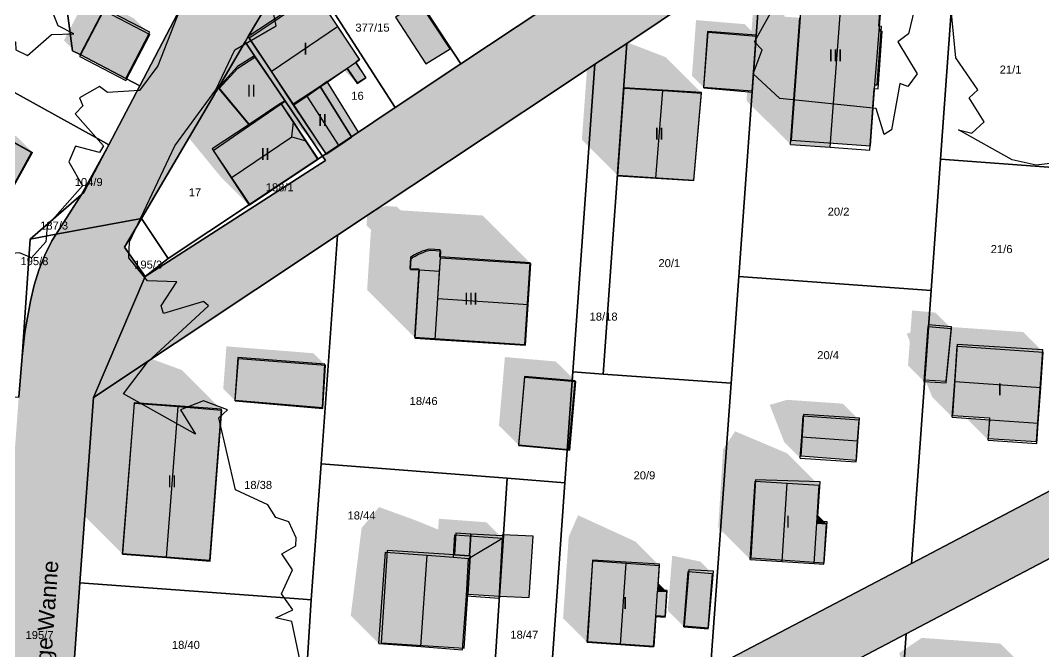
# Model space of a CAD drawing. Header units: millimetres. Extents: x 238 to 3518, y -74 to 2735.
# Drawn here: x 1757.6 to 1885.4, y 962 to 1040.9 of the extents above; entities that cross this region are included whole.
import ezdxf
from ezdxf.enums import TextEntityAlignment as Align

# ---------------------------------------------------------------- set-up
doc = ezdxf.new("R2010")
doc.units = ezdxf.units.MM
for name, color, linetype in [('LP_Flurstueck_bez', 7, 'Continuous'), ('LP_Flurstuecke', 8, 'Continuous'), ('LP_Gebaeude_Dachaufsicht', 9, 'Continuous'), ('LP_Gebaeude_Dachschatten', 253, 'Continuous'), ('LP_Gebaeude_F', 254, 'Continuous'), ('LP_Gebaeude_Geschosszahl', 7, 'Continuous'), ('LP_Gebaeude_Schatten', 7, 'Continuous'), ('LP_Gebaeude_U', 7, 'Continuous'), ('LP_Topographie_Hoehenlinien', 8, 'Continuous'), ('LP_Verkehr_Strassen', 9, 'Continuous'), ('LP_Verkehr_Strassennamen', 7, 'Continuous')]:
    doc.layers.add(name, color=color, linetype=linetype)
doc.styles.get("Standard").update_dxf_attribs({"font": 'arial.ttf'})

msp = doc.modelspace()

# ---------------------------------------------------------------- hatches: boundary and pattern name
at = {"layer": 'LP_Gebaeude_Dachschatten'}
for points in [[(1860.36, 1046.22), (1855.36, 1046.58), (1855.33, 1046.26), (1854.97, 1041.23), (1853.82, 1025.39), (1858.76, 1025.04)], [(1797.23, 1040.12), (1794.49, 1044.28), (1786.14, 1038.7), (1788.93, 1034.5)], [(1791.71, 1030.3), (1795.81, 1024.18), (1797.39, 1025.23), (1793.39, 1031.44)], [(1833.05, 1032.44), (1832.26, 1021.49), (1837.01, 1021.18), (1837.89, 1032.13)], [(1791.51, 1026.34), (1791.72, 1028.18), (1790.19, 1030.47), (1786.23, 1027.76), (1781.68, 1024.64), (1783.93, 1021.21)], [(1821.04, 1005.41), (1821.36, 1010.51), (1810.1, 1011.23), (1809.77, 1006.13)], [(1885.39, 999.45), (1874.64, 1000.2), (1874.34, 995.75), (1885.08, 995.01)], [(1771.86, 993.05), (1770.38, 974.18), (1775.85, 973.75), (1777.32, 992.63)], [(1862.38, 990.99), (1855.4, 991.48), (1855.22, 988.84), (1862.2, 988.35)], [(1849.4, 983.29), (1848.79, 973.52), (1852.79, 973.27), (1853.4, 983.04)], [(1808.42, 974.07), (1803.24, 974.45), (1802.39, 963.02), (1807.63, 962.63)], [(1833.28, 973.05), (1829.11, 973.34), (1828.41, 963.18), (1832.57, 962.9)]]:
    msp.add_hatch(color=253, dxfattribs=at).paths.add_polyline_path(points)
at = {"layer": 'LP_Gebaeude_F'}
for points in [[(1853.21, 1041.98), (1855.06, 1041.85), (1853.91, 1025.94), (1863.8, 1025.23), (1864.35, 1032.86), (1864.66, 1032.84), (1865.18, 1040.16), (1864.87, 1040.18), (1865.32, 1046.43), (1854.09, 1047.23), (1854.07, 1046.94), (1853.57, 1046.97)], [(1786.08, 1038.9), (1791.69, 1030.43), (1795.06, 1032.66), (1795.94, 1033.25), (1798.44, 1034.94), (1799.7, 1033.09), (1800.77, 1033.78), (1799.53, 1035.71), (1799.99, 1036.04), (1794.45, 1044.43)], [(1804.47, 1041.32), (1808.28, 1035.49), (1811.29, 1037.34), (1807.47, 1043.15)], [(1765.1, 1036.62), (1770.8, 1033.64), (1773.78, 1039.42), (1768.07, 1042.37)], [(1842.96, 1032.56), (1849.04, 1032.08), (1849.54, 1039.05), (1843.46, 1039.52)], [(1782.35, 1032.53), (1786.18, 1027.89), (1790.15, 1030.54), (1790.65, 1030.87), (1786.86, 1036.48), (1784.75, 1035.13)], [(1791.69, 1030.43), (1795.79, 1024.24), (1798.96, 1026.35), (1795.06, 1032.66)], [(1795.06, 1032.66), (1798.96, 1026.35), (1799.84, 1026.93), (1795.94, 1033.25)], [(1832.21, 1021.54), (1841.73, 1020.94), (1842.68, 1031.89), (1832.99, 1032.47)], [(1781.59, 1024.83), (1786.22, 1017.87), (1794.79, 1023.57), (1790.15, 1030.54), (1786.18, 1027.89)], [(1750.27, 1017.25), (1753.95, 1015.22), (1759.02, 1024.4), (1755.53, 1026.32), (1752.22, 1020.31), (1752.03, 1020.42)], [(1806.25, 1009.91), (1807.37, 1009.84), (1806.86, 1001.3), (1820.64, 1000.39), (1821.29, 1010.59), (1810, 1011.35), (1810.05, 1012.23), (1808.72, 1012.32), (1808.53, 1012.28), (1808.16, 1012.16), (1807.81, 1012.04), (1807.48, 1011.9), (1807.16, 1011.75), (1806.83, 1011.58), (1806.5, 1011.38), (1806.34, 1011.28)], [(1870.51, 995.96), (1873.28, 995.82), (1873.91, 1002.6), (1871, 1002.84)], [(1874.04, 991.52), (1878.69, 991.21), (1878.51, 988.66), (1884.56, 988.26), (1885.35, 999.73), (1874.63, 1000.41)], [(1784.41, 993.45), (1795.37, 992.52), (1795.64, 997.92), (1784.78, 998.76)], [(1819.84, 987.83), (1826.12, 987.28), (1826.93, 995.84), (1820.58, 996.41)], [(1770.36, 974.26), (1781.29, 973.43), (1782.74, 992.3), (1771.81, 993.09)], [(1855.11, 986.47), (1862.08, 985.95), (1862.42, 991.19), (1855.44, 991.64)], [(1848.87, 973.74), (1858.04, 973.1), (1858.39, 978.23), (1857.19, 978.32), (1857.54, 983.23), (1849.45, 983.48)], [(1811.83, 974.11), (1813.71, 973.98), (1813.89, 976.68), (1812, 976.8)], [(1813.51, 969.2), (1817.46, 968.94), (1817.95, 976.47), (1817.82, 976.48), (1813.89, 976.68), (1813.71, 973.98), (1813.82, 973.98)], [(1817.46, 968.94), (1821.16, 968.77), (1821.66, 976.43), (1817.83, 976.62), (1817.82, 976.48), (1817.95, 976.47)], [(1802.69, 963.11), (1813.07, 962.43), (1813.51, 969.2), (1813.82, 973.98), (1813.71, 973.98), (1811.83, 974.11), (1803.45, 974.65)], [(1828.48, 963.28), (1836.79, 962.7), (1837.03, 966.52), (1838.2, 966.44), (1838.41, 969.65), (1837.26, 969.72), (1837.47, 972.92), (1829.08, 973.44)], [(1840.54, 965.24), (1843.58, 964.98), (1844.21, 972.05), (1841.11, 972.21)]]:
    msp.add_hatch(color=254, dxfattribs=at).paths.add_polyline_path(points)
at = {"layer": 'LP_Gebaeude_Schatten'}
for points in [[(1849.83, 1051.76), (1849.86, 1052.08), (1851.86, 1054.72), (1859.87, 1051.35), (1865.37, 1045.85), (1860.36, 1046.22), (1855.36, 1046.58), (1854.29, 1046.66), (1854.26, 1046.33), (1853.39, 1046.4), (1853.03, 1041.37), (1854.97, 1041.23), (1853.82, 1025.39), (1848.32, 1030.89), (1848.4, 1032.01), (1849.07, 1031.95), (1849.59, 1038.93), (1843.52, 1039.44), (1843.01, 1032.47), (1841.51, 1033.97), (1842.02, 1040.94), (1848.09, 1040.43), (1848.95, 1039.58), (1849.35, 1045.05), (1847.53, 1046.87), (1847.89, 1051.9), (1848.76, 1051.83), (1849.83, 1051.76), (1849.83, 1051.75), (1849.83, 1051.76)], [(1790.25, 1030.51), (1790.7, 1030.82), (1786.9, 1036.32), (1784.8, 1034.95), (1782.4, 1032.34), (1786.23, 1027.76), (1781.68, 1024.64), (1783.93, 1021.21), (1786.19, 1017.79), (1782.69, 1021.29), (1777.43, 1027.71), (1777.68, 1028.64), (1782.23, 1031.76), (1778.4, 1036.34), (1780.8, 1038.95), (1782.9, 1040.32), (1783.33, 1039.9), (1782.43, 1041), (1782.64, 1042.2), (1791.49, 1047.28), (1794.49, 1044.28), (1786.14, 1038.7), (1788.93, 1034.5), (1791.71, 1030.3), (1795.81, 1024.18), (1791.81, 1028.18), (1790.25, 1030.51)], [(1773.78, 1039.16), (1768.06, 1042.15), (1765.05, 1036.4), (1763.05, 1038.4), (1766.06, 1044.15), (1771.78, 1041.16), (1773.78, 1039.16)], [(1828.55, 1036.94), (1830.89, 1039.13), (1838.22, 1036.31), (1842.72, 1031.81), (1833.05, 1032.44), (1832.26, 1021.49), (1827.76, 1025.99), (1828.55, 1036.94)], [(1864.91, 1039.58), (1864.93, 1039.91), (1865.28, 1039.56), (1864.91, 1039.58)], [(1798.4, 1034.89), (1799.7, 1033.03), (1798.07, 1034.66), (1798.4, 1034.89)], [(1759.13, 1024.4), (1755.69, 1026.32), (1756.07, 1026.99), (1757.13, 1026.4), (1759.13, 1024.4)], [(1803.33, 1017.7), (1804.65, 1017.61), (1805.1, 1017.16), (1815.36, 1016.51), (1821.36, 1010.51), (1810.1, 1011.23), (1810.15, 1012.11), (1808.83, 1012.2), (1808.64, 1012.15), (1808.27, 1012.04), (1807.92, 1011.91), (1807.59, 1011.78), (1807.27, 1011.63), (1806.94, 1011.45), (1806.6, 1011.25), (1806.44, 1011.15), (1806.36, 1009.78), (1807.47, 1009.71), (1806.93, 1001.19), (1800.93, 1007.19), (1801.41, 1014.73), (1800.86, 1015.28), (1800.94, 1016.65), (1801.1, 1016.75), (1801.44, 1016.95), (1801.77, 1017.13), (1802.09, 1017.28), (1802.42, 1017.41), (1802.77, 1017.54), (1803.14, 1017.65), (1803.33, 1017.7)], [(1868.8, 1001.87), (1869, 1004.65), (1871.92, 1004.38), (1873.71, 1002.59), (1882.89, 1001.95), (1885.39, 999.45), (1874.64, 1000.2), (1874.03, 991.31), (1871.53, 993.81), (1870.75, 995.75), (1873.28, 995.61), (1873.92, 1002.38), (1871, 1002.65), (1870.5, 995.77), (1868.5, 997.77), (1868.72, 1000.79), (1868.34, 1001.75), (1868.8, 1001.87)], [(1766.86, 998.05), (1769.82, 1000.13), (1777.79, 997.2), (1782.79, 992.2), (1771.86, 993.05), (1770.38, 974.18), (1765.38, 979.18), (1766.86, 998.05)], [(1783.35, 1000.16), (1794.21, 999.3), (1795.71, 997.8), (1784.85, 998.66), (1784.46, 993.34), (1782.96, 994.84), (1783.35, 1000.16)], [(1827, 995.77), (1820.64, 996.32), (1819.9, 987.75), (1817.4, 990.25), (1818.14, 998.82), (1824.5, 998.27), (1827, 995.77)], [(1851.22, 992.84), (1853.4, 993.48), (1860.38, 992.99), (1862.38, 990.99), (1855.4, 991.48), (1855.03, 986.2), (1853.03, 988.2), (1851.22, 992.84)], [(1876.04, 991.17), (1878.7, 990.99), (1878.53, 988.44), (1876.03, 990.94), (1876.04, 991.17)], [(1845.4, 987.29), (1846.9, 989.54), (1853.4, 986.79), (1857.4, 982.79), (1849.4, 983.29), (1848.79, 973.52), (1844.79, 977.52), (1845.4, 987.29)], [(1809.9, 978.61), (1815.85, 978.17), (1817.85, 976.17), (1811.9, 976.61), (1811.7, 973.83), (1808.42, 974.07), (1803.24, 974.45), (1802.39, 963.02), (1798.89, 966.52), (1800.24, 977.45), (1802.42, 980.07), (1807.2, 978.33), (1809.8, 977.26), (1809.9, 978.61)], [(1833.28, 973.05), (1829.11, 973.34), (1828.41, 963.18), (1825.41, 966.18), (1826.11, 976.34), (1827.28, 979.05), (1834.45, 975.76), (1837.45, 972.76), (1833.28, 973.05)], [(1857.11, 978.07), (1857.17, 979.13), (1858.31, 977.99), (1857.11, 978.07)], [(1841.04, 972), (1840.49, 965.12), (1838.49, 967.12), (1839.04, 974), (1842.59, 973.25), (1844.09, 971.75), (1841.04, 972)], [(1837.23, 969.58), (1837.29, 970.58), (1838.37, 969.5), (1837.23, 969.58)], [(1867.4, 961.83), (1870.22, 963.72), (1880.02, 963.01), (1883.02, 960.01), (1873.22, 960.72), (1872.9, 956.33), (1872.58, 951.93), (1869.58, 954.93), (1867.4, 961.83)]]:
    msp.add_hatch(color=7, dxfattribs=at).paths.add_polyline_path(points)
at = {"layer": 'LP_Verkehr_Strassen'}
for points in [[(1766.73, 993.77), (1797.22, 1014.06), (1825.09, 1032.54), (1829.38, 1035.45), (1833.39, 1038.03), (1850.26, 1049.37), (1875.64, 1066.27), (1894.05, 1078.52), (1912.49, 1090.79), (1930.66, 1102.89), (1952.09, 1117.16), (1962.48, 1124.1), (1971.01, 1129.75), (2000.08, 1149.09), (2020.84, 1162.92), (2031.42, 1169.96), (2053.58, 1184.71), (2063.48, 1191.3), (2065.98, 1192.96), (2098.6, 1214.67), (2102.07, 1216.98), (2106.09, 1219.68), (2097.25, 1233.36), (2081.5, 1257.66), (2057.37, 1294.86), (2049.74, 1306.57), (2047.47, 1304.83), (2042.36, 1300.93), (2088.16, 1230.54), (2086.26, 1217.53), (2046.86, 1191.47), (2040.14, 1187.03), (2027.94, 1178.89), (2015.77, 1170.77), (1996.96, 1158.24), (1976.89, 1144.87), (1961.73, 1134.76), (1951.23, 1127.78), (1940.38, 1120.55), (1923.09, 1109.06), (1904.1, 1096.43), (1883.83, 1082.9), (1873.29, 1075.82), (1863.33, 1069.21), (1853.26, 1062.5), (1844.02, 1056.35), (1832.79, 1048.86), (1823.12, 1042.42), (1812.65, 1035.46), (1804.45, 1030), (1798.96, 1026.35), (1795.79, 1024.24), (1795.35, 1023.94), (1795.75, 1023.37), (1773.19, 1008.89)], [(1762.09, 1014.19), (1772.74, 1016.14), (1782.35, 1032.53), (1785.68, 1038.22), (1786.08, 1038.9), (1792.17, 1049.14), (1795.93, 1054.77), (1797.94, 1057.91), (1805.46, 1069.23), (1812.57, 1079.6), (1819.79, 1089.1), (1820.24, 1089.7), (1827.54, 1099.01), (1835.47, 1108), (1841.32, 1114.62), (1843.89, 1117.21), (1853.55, 1127.65), (1859.03, 1133), (1871.79, 1145.32), (1888.46, 1161.43), (1903.67, 1176.12), (1913.33, 1185.44), (1922.65, 1194.45), (1935.99, 1207.35), (1953.58, 1224.42), (1970.11, 1240.43), (1980.84, 1250.78), (1991.58, 1261.13), (1997.38, 1266.84), (2031.56, 1300.5), (2009.2, 1299.23), (2009.79, 1296.6), (2009.58, 1290.5), (2006.92, 1285.54), (1999.31, 1277.33), (1987.5, 1266.1), (1973.42, 1253.25), (1962.46, 1242.66), (1932.11, 1213.28), (1906.63, 1188.71), (1906.56, 1189.14), (1892.58, 1175.72), (1878.9, 1162.57), (1874.27, 1158.02), (1860.35, 1144.39), (1859.64, 1143.69), (1854.57, 1138.64), (1838.96, 1122.66), (1829.79, 1113.1), (1817.42, 1097.96), (1805.16, 1082.76), (1796.73, 1071.75), (1788.15, 1058.9), (1781.54, 1049.97), (1772.52, 1032.74), (1768.67, 1025.36), (1765.47, 1019.52), (1765.24, 1019.14), (1763.72, 1016.71)], [(1760.9, 912.83), (1760.96, 913.33), (1761.01, 913.56), (1761.11, 913.96), (1761.23, 914.33), (1761.37, 914.67), (1761.52, 914.99), (1761.67, 915.29), (1761.84, 915.58), (1762.04, 915.87), (1762.26, 916.17), (1762.51, 916.47), (1762.79, 916.77), (1762.96, 916.93), (1763.1, 917.05), (1763.42, 917.3), (1763.75, 917.51), (1764.07, 917.7), (1764.39, 917.85), (1764.7, 917.98), (1764.99, 918.09), (1765.3, 918.18), (1765.62, 918.26), (1765.97, 918.32), (1766.34, 918.37), (1766.73, 918.39), (1767.14, 918.39), (1767.32, 918.38), (1775.68, 917.76), (1776.04, 917.74), (1776.54, 917.73), (1777.02, 917.73), (1777.49, 917.76), (1777.95, 917.8), (1778.43, 917.85), (1778.92, 917.93), (1779.28, 918), (1779.63, 918.08), (1780.12, 918.2), (1780.58, 918.34), (1781.02, 918.49), (1781.45, 918.65), (1781.89, 918.84), (1782.35, 919.05), (1782.67, 919.22), (1808.32, 932.7), (1826.54, 942.28), (1846.31, 952.67), (1868.28, 964.22), (1895.47, 978.51), (1922.67, 992.81), (1945.54, 1004.83), (1968.42, 1016.86), (1979.87, 1022.88), (1991.31, 1028.88), (1991.18, 1027.11), (1992.06, 1027.57), (2011.67, 1037.88), (2032.18, 1048.66), (2049.78, 1057.91), (2053.67, 1057.57), (2055.67, 1084.5), (2044.04, 1085.36), (2045.49, 1105.29), (2047.63, 1107.14), (2049.22, 1129.06), (2050.82, 1150.97), (2048.93, 1153.11), (2050.43, 1173.01), (2050.94, 1180.19), (2051.72, 1182.76), (2053.58, 1184.71), (2031.42, 1169.96), (2031.59, 1170.06), (2032, 1170.28), (2032.4, 1170.45), (2032.8, 1170.6), (2033.18, 1170.71), (2033.55, 1170.79), (2033.91, 1170.85), (2034.25, 1170.89), (2034.58, 1170.91), (2034.9, 1170.91), (2035.25, 1170.89), (2035.61, 1170.85), (2035.98, 1170.79), (2036.37, 1170.7), (2036.78, 1170.58), (2037.19, 1170.43), (2037.61, 1170.24), (2037.78, 1170.15), (2037.91, 1170.07), (2038.28, 1169.79), (2038.62, 1169.5), (2038.93, 1169.21), (2039.2, 1168.91), (2039.44, 1168.61), (2039.66, 1168.31), (2039.84, 1168.02), (2040.01, 1167.73), (2040.16, 1167.43), (2040.3, 1167.11), (2040.43, 1166.77), (2040.54, 1166.4), (2040.64, 1166.01), (2040.71, 1165.59), (2040.76, 1165.15), (2040.78, 1164.68), (2040.78, 1164.53), (2038.76, 1136.87), (2036.69, 1135.78), (2034.97, 1112.24), (2033.26, 1088.75), (2035.18, 1087.83), (2033.31, 1062.29), (2030.43, 1057.9), (2014.75, 1049.65), (2012.51, 1048.47), (1991.94, 1037.65), (1970.33, 1026.29), (1951.54, 1016.42), (1923.31, 1001.59), (1905.38, 992.18), (1887.16, 982.61), (1868.92, 973.02), (1843.83, 959.85), (1827.14, 951.06), (1823.19, 949), (1791.37, 932.32), (1783.11, 927.95), (1783.02, 927.91), (1782.57, 927.71), (1782.12, 927.53), (1781.69, 927.37), (1781.25, 927.23), (1780.78, 927.09), (1780.3, 926.98), (1780.21, 926.96), (1780.13, 926.94), (1779.64, 926.85), (1779.16, 926.79), (1778.7, 926.74), (1778.24, 926.71), (1777.76, 926.69), (1777.26, 926.7), (1777.18, 926.7), (1767.97, 927.36), (1767.79, 927.37), (1767.38, 927.43), (1767, 927.51), (1766.64, 927.6), (1766.31, 927.72), (1765.99, 927.84), (1765.71, 927.98), (1765.43, 928.13), (1765.14, 928.3), (1764.85, 928.5), (1764.56, 928.73), (1764.26, 928.99), (1763.98, 929.28), (1763.86, 929.41), (1763.74, 929.55), (1763.49, 929.88), (1763.28, 930.2), (1763.09, 930.52), (1762.94, 930.84), (1762.81, 931.15), (1762.7, 931.45), (1762.61, 931.75), (1762.53, 932.08), (1762.46, 932.43), (1762.42, 932.79), (1762.39, 933.18), (1762.4, 933.59), (1762.41, 933.77), (1761.98, 927.79)], [(1748.2, 866.63), (1755.36, 866.09), (1757.53, 865.93), (1757.86, 870.52), (1759.64, 895.34), (1760.9, 912.83), (1761.98, 927.79), (1762.41, 933.77), (1765.06, 970.61), (1766.73, 993.77), (1773.19, 1008.89), (1770.64, 1012.56), (1772.74, 1016.14), (1762.09, 1014.19), (1761.55, 1013.35), (1760.68, 1011.55), (1759.93, 1009.67), (1759.34, 1007.79), (1758.86, 1005.82), (1758.18, 1001.92), (1757.84, 998.89), (1757.41, 993.82), (1755.26, 964.45), (1754.06, 948), (1752.87, 931.55), (1751.94, 918.59), (1750.17, 894.05), (1748.41, 869.5), (1748.37, 868.96)]]:
    msp.add_hatch(color=9, dxfattribs=at).paths.add_polyline_path(points)

# ---------------------------------------------------------------- linework, layer by layer
at = {"layer": 'LP_Flurstuecke', "color": 8}
for points in [[(1872.56, 1023.56), (1890.01, 1022.26), (1890.9, 1034.62), (1894.05, 1078.52), (1875.64, 1066.27)], [(1797.94, 1057.91), (1812.65, 1035.46), (1823.12, 1042.42), (1819.99, 1047.18), (1817.32, 1051.23), (1816.48, 1052.52), (1816.04, 1053.18), (1805.46, 1069.23)], [(1847.35, 1008.89), (1871.38, 1007.15), (1872.56, 1023.56), (1875.64, 1066.27), (1850.26, 1049.37)], [(1761.78, 1054.71), (1764.14, 1037.11), (1765.1, 1036.62), (1770.8, 1033.64), (1772.52, 1032.74), (1781.54, 1049.97), (1774.72, 1061.88), (1774.69, 1061.94), (1767.8, 1058.03), (1765.29, 1056.65), (1762.66, 1055.2)], [(1792.17, 1049.14), (1804.45, 1030), (1812.65, 1035.46), (1797.94, 1057.91), (1795.93, 1054.77)], [(1830.43, 996.7), (1846.39, 995.54), (1847.35, 1008.89), (1850.26, 1049.37), (1833.39, 1038.03)], [(1785.68, 1038.22), (1786.86, 1036.48), (1790.65, 1030.87), (1795.35, 1023.94), (1795.79, 1024.24), (1798.96, 1026.35), (1804.45, 1030), (1792.17, 1049.14), (1786.08, 1038.9)], [(1726.55, 996.07), (1735.53, 995.42), (1757.41, 993.82), (1757.84, 998.89), (1758.84, 1013.56), (1765.24, 1019.14), (1765.47, 1019.52), (1768.67, 1025.36), (1767.32, 1026.11), (1744.44, 1038.76), (1728.18, 1039.09)], [(1772.74, 1016.14), (1776.08, 1011.13), (1786.22, 1017.87), (1794.79, 1023.57), (1795.35, 1023.94), (1790.65, 1030.87), (1786.86, 1036.48), (1785.68, 1038.22), (1782.35, 1032.53)], [(1826.62, 996.97), (1830.43, 996.7), (1833.39, 1038.03), (1829.38, 1035.45)], [(1795.19, 985.47), (1818.42, 983.67), (1825.64, 983.11), (1826.62, 996.97), (1829.38, 1035.45), (1825.09, 1032.54), (1797.22, 1014.06)], [(1765.24, 1019.14), (1765.55, 1019.41), (1768.67, 1025.36), (1765.47, 1019.52)], [(1773.19, 1008.89), (1795.75, 1023.37), (1795.35, 1023.94), (1794.79, 1023.57), (1786.22, 1017.87), (1776.08, 1011.13)], [(1868.92, 973.02), (1887.16, 982.61), (1890.01, 1022.26), (1872.56, 1023.56), (1871.38, 1007.15)], [(1758.84, 1013.56), (1762.09, 1014.19), (1763.72, 1016.71), (1765.24, 1019.14)], [(1770.64, 1012.56), (1773.19, 1008.89), (1776.08, 1011.13), (1772.74, 1016.14)], [(1757.84, 998.89), (1758.18, 1001.92), (1758.86, 1005.82), (1759.34, 1007.79), (1759.93, 1009.67), (1760.68, 1011.55), (1761.55, 1013.35), (1762.09, 1014.19), (1758.84, 1013.56)], [(1765.06, 970.61), (1792.94, 968.54), (1793.96, 968.47), (1795.19, 985.47), (1797.22, 1014.06), (1766.73, 993.77)], [(1843.83, 959.85), (1868.92, 973.02), (1871.38, 1007.15), (1847.35, 1008.89), (1846.39, 995.54)], [(1823.19, 949), (1827.14, 951.06), (1843.83, 959.85), (1846.39, 995.54), (1830.43, 996.7), (1826.62, 996.97), (1825.64, 983.11), (1823.83, 957.68)], [(1793.38, 959.86), (1816.76, 958.19), (1818.42, 983.67), (1795.19, 985.47), (1793.96, 968.47)], [(1816.76, 958.19), (1823.83, 957.68), (1825.64, 983.11), (1818.42, 983.67)], [(1865.28, 922.51), (1892.45, 936.77), (1895.47, 978.51), (1868.28, 964.22)], [(1843.33, 910.98), (1865.12, 922.41), (1865.28, 922.51), (1868.28, 964.22), (1846.31, 952.67)]]:
    msp.add_lwpolyline(points, close=True, dxfattribs=at)
for points in [[(1684.05, 1057.98), (1677.95, 999.63), (1703.48, 997.76), (1726.55, 996.07), (1728.18, 1039.09), (1744.44, 1038.76), (1767.32, 1026.11), (1768.67, 1025.36), (1772.52, 1032.74), (1770.8, 1033.64), (1765.1, 1036.62), (1764.14, 1037.11), (1761.78, 1054.71)], [(1781.54, 1049.97), (1772.52, 1032.74), (1768.67, 1025.36), (1765.55, 1019.41), (1765.24, 1019.14), (1763.72, 1016.71), (1762.09, 1014.19), (1772.74, 1016.14), (1782.35, 1032.53), (1785.68, 1038.22), (1786.08, 1038.9), (1792.17, 1049.14)], [(1823.12, 1042.42), (1812.65, 1035.46), (1804.45, 1030), (1798.96, 1026.35), (1795.79, 1024.24), (1795.35, 1023.94), (1795.75, 1023.37), (1773.19, 1008.89), (1766.73, 993.77), (1797.22, 1014.06), (1825.09, 1032.54), (1829.38, 1035.45), (1833.39, 1038.03), (1850.26, 1049.37)], [(1757.53, 865.93), (1757.86, 870.52), (1759.64, 895.34), (1760.9, 912.83), (1761.98, 927.79), (1762.41, 933.77), (1765.06, 970.61), (1766.73, 993.77), (1773.19, 1008.89), (1770.64, 1012.56), (1772.74, 1016.14), (1762.09, 1014.19), (1761.55, 1013.35), (1760.68, 1011.55), (1759.93, 1009.67), (1759.34, 1007.79), (1758.86, 1005.82), (1758.18, 1001.92), (1757.84, 998.89), (1757.41, 993.82)], [(1887.16, 982.61), (1868.92, 973.02), (1843.83, 959.85)], [(1846.31, 952.67), (1868.28, 964.22), (1895.47, 978.51)], [(1793.38, 959.86), (1793.96, 968.47), (1792.94, 968.54), (1765.06, 970.61), (1762.41, 933.77)]]:
    msp.add_lwpolyline(points, dxfattribs=at)
at = {"layer": 'LP_Gebaeude_Dachaufsicht', "color": 9}
for p, q in [((1858.76, 1025.04, 89.85), (1860.36, 1046.22, 89.85)), ((1864.91, 1039.58, 85.62), (1865.37, 1045.85, 85.65)), ((1786.14, 1038.7, 81.66), (1794.49, 1044.28, 81.66)), ((1794.49, 1044.28, 81.66), (1797.23, 1040.12, 85.83)), ((1765.05, 1036.4, 79.95), (1768.06, 1042.15, 79.95)), ((1768.06, 1042.15, 79.95), (1773.78, 1039.16, 79.95)), ((1853.82, 1025.39, 85.65), (1854.97, 1041.23, 85.65)), ((1770.77, 1033.4, 79.95), (1773.78, 1039.16, 79.95)), ((1788.93, 1034.5, 85.83), (1797.23, 1040.12, 85.83)), ((1797.23, 1040.12, 85.83), (1799.96, 1035.97, 81.66)), ((1843.01, 1032.47, 80.28), (1843.52, 1039.44, 80.28)), ((1843.52, 1039.44, 80.28), (1849.59, 1038.93, 80.28)), ((1864.63, 1036.39, 85.61), (1864.91, 1039.58, 85.61)), ((1864.63, 1036.39, 85.65), (1864.91, 1039.58, 85.62)), ((1864.76, 1032.36, 85.61), (1865.28, 1039.56, 85.61)), ((1864.91, 1039.58, 85.61), (1865.28, 1039.56, 85.61)), ((1786.14, 1038.7, 81.66), (1788.93, 1034.5, 85.83)), ((1849.07, 1031.95, 80.28), (1849.59, 1038.93, 80.28)), ((1765.05, 1036.4, 79.95), (1770.77, 1033.4, 79.95)), ((1784.8, 1034.95, 82.75), (1786.9, 1036.32, 82.75)), ((1786.9, 1036.32, 82.75), (1790.7, 1030.82, 82.75)), ((1798.4, 1034.9, 81.66), (1799.49, 1035.65, 81.66)), ((1799.49, 1035.65, 81.66), (1799.96, 1035.97, 81.66)), ((1799.49, 1035.65, 81.66), (1799.49, 1035.65, 81.66)), ((1799.49, 1035.65, 81.66), (1800.77, 1033.72, 81.66)), ((1799.49, 1035.65, 81.66), (1799.49, 1035.65, 81.66)), ((1864.31, 1032.39, 85.61), (1864.63, 1036.39, 85.61)), ((1864.31, 1032.39, 85.65), (1864.63, 1036.39, 85.65)), ((1782.4, 1032.34, 82.75), (1784.8, 1034.95, 82.75)), ((1788.93, 1034.5, 85.83), (1791.71, 1030.3, 81.66)), ((1795.93, 1033.18, 81.65), (1798.4, 1034.89, 81.66)), ((1798.4, 1034.9, 81.66), (1798.4, 1034.89, 81.66)), ((1798.4, 1034.9, 81.66), (1798.4, 1034.89, 81.66)), ((1798.4, 1034.89, 81.66), (1799.7, 1033.03, 81.66)), ((1795.06, 1032.58, 81.65), (1795.93, 1033.18, 81.65)), ((1799.7, 1033.03, 81.66), (1800.77, 1033.72, 81.66)), ((1782.4, 1032.34, 82.75), (1786.23, 1027.76, 82.75)), ((1791.71, 1030.3, 81.66), (1795.06, 1032.58, 81.65)), ((1791.71, 1030.3, 82.92), (1793.39, 1031.44, 84.52)), ((1793.39, 1031.44, 84.52), (1795.06, 1032.58, 82.92)), ((1793.39, 1031.44, 84.52), (1797.39, 1025.23, 84.52)), ((1795.06, 1032.58, 82.92), (1798.97, 1026.29, 82.92)), ((1832.26, 1021.49, 84.4), (1833.05, 1032.44, 84.4)), ((1833.05, 1032.44, 84.4), (1837.89, 1032.13, 87.91)), ((1837.01, 1021.18, 87.91), (1837.89, 1032.13, 87.91)), ((1837.89, 1032.13, 87.91), (1842.72, 1031.81, 84.4)), ((1841.76, 1020.87, 84.4), (1842.72, 1031.81, 84.4)), ((1843.01, 1032.47, 80.28), (1849.07, 1031.95, 80.28)), ((1863.71, 1024.68, 85.65), (1864.27, 1032.39, 85.69)), ((1864.27, 1032.39, 85.69), (1864.31, 1032.39, 85.65)), ((1864.31, 1032.39, 85.61), (1864.76, 1032.36, 85.61)), ((1786.23, 1027.76, 82.75), (1790.19, 1030.47, 82.75)), ((1786.23, 1027.76, 82.58), (1790.19, 1030.47, 82.58)), ((1790.19, 1030.47, 82.75), (1790.7, 1030.82, 82.75)), ((1790.19, 1030.47, 82.58), (1791.72, 1028.18, 84.95)), ((1791.71, 1030.3, 82.92), (1795.81, 1024.18, 82.92)), ((1781.68, 1024.64, 82.58), (1786.23, 1027.76, 82.58)), ((1791.51, 1026.34, 86.16), (1791.72, 1028.18, 84.95)), ((1791.72, 1028.18, 84.95), (1793.26, 1025.85, 84.97)), ((1755.69, 1026.32, 79.79), (1759.13, 1024.4, 79.79)), ((1783.93, 1021.21, 86.16), (1791.51, 1026.34, 86.16)), ((1791.51, 1026.34, 86.16), (1793.26, 1025.85, 84.97)), ((1797.39, 1025.23, 84.52), (1798.97, 1026.29, 82.92)), ((1793.26, 1025.85, 84.97), (1794.8, 1023.54, 82.58)), ((1795.81, 1024.18, 82.92), (1797.39, 1025.23, 84.52)), ((1853.82, 1025.39, 85.65), (1858.76, 1025.04, 89.85)), ((1858.76, 1025.04, 89.85), (1863.71, 1024.68, 85.65)), ((1754.01, 1015.23, 79.79), (1759.13, 1024.4, 79.79)), ((1781.68, 1024.64, 82.58), (1783.93, 1021.21, 86.16)), ((1786.19, 1017.79, 82.58), (1794.8, 1023.54, 82.58)), ((1783.93, 1021.21, 86.16), (1786.19, 1017.79, 82.58)), ((1832.26, 1021.49, 84.4), (1837.01, 1021.18, 87.91)), ((1837.01, 1021.18, 87.91), (1841.76, 1020.87, 84.4)), ((1808.64, 1012.15, 85.01), (1808.83, 1012.2, 85.01)), ((1808.83, 1012.2, 85.01), (1810.15, 1012.11, 85.01)), ((1806.36, 1009.78, 85.01), (1806.44, 1011.15, 85.01)), ((1806.44, 1011.15, 85.01), (1806.6, 1011.25, 85.01)), ((1806.6, 1011.25, 85.01), (1806.94, 1011.45, 85.01)), ((1806.94, 1011.45, 85.01), (1807.27, 1011.63, 85.01)), ((1807.27, 1011.63, 85.01), (1807.59, 1011.78, 85.01)), ((1807.59, 1011.78, 85.01), (1807.92, 1011.91, 85.01)), ((1807.92, 1011.91, 85.01), (1808.27, 1012.04, 85.01)), ((1808.27, 1012.04, 85.01), (1808.64, 1012.15, 85.01)), ((1809.77, 1006.13, 88.98), (1810.1, 1011.23, 86.12)), ((1809.99, 1009.55, 85.01), (1810.1, 1011.23, 85.01)), ((1810.1, 1011.23, 85.01), (1810.15, 1012.11, 85.01)), ((1810.1, 1011.23, 86.12), (1821.36, 1010.51, 86.12)), ((1806.36, 1009.78, 85.01), (1807.47, 1009.71, 85.01)), ((1806.93, 1001.19, 86.12), (1807.47, 1009.71, 86.12)), ((1807.47, 1009.71, 86.12), (1809.99, 1009.55, 86.12)), ((1807.47, 1009.71, 85.01), (1809.99, 1009.55, 85.01)), ((1821.04, 1005.41, 88.98), (1821.36, 1010.51, 86.12)), ((1809.77, 1006.13, 86.12), (1809.99, 1009.55, 86.12)), ((1809.45, 1001.03, 86.12), (1809.77, 1006.13, 88.98)), ((1809.45, 1001.03, 86.12), (1809.77, 1006.13, 86.12)), ((1809.77, 1006.13, 88.98), (1821.04, 1005.41, 88.98)), ((1820.71, 1000.31, 86.12), (1821.04, 1005.41, 88.98)), ((1870.5, 995.77, 80.36), (1871, 1002.65, 80.36)), ((1871, 1002.65, 80.36), (1873.92, 1002.38, 80.36)), ((1873.28, 995.61, 80.36), (1873.92, 1002.38, 80.36)), ((1806.93, 1001.19, 86.12), (1809.45, 1001.03, 86.12)), ((1809.45, 1001.03, 86.12), (1820.71, 1000.31, 86.12)), ((1874.34, 995.75, 86.08), (1874.64, 1000.2, 81.63)), ((1874.64, 1000.2, 81.63), (1885.39, 999.45, 81.63)), ((1885.08, 995.01, 86.08), (1885.39, 999.45, 81.63)), ((1784.46, 993.34, 79.68), (1784.85, 998.66, 79.68)), ((1784.85, 998.66, 79.68), (1795.71, 997.8, 79.68)), ((1795.41, 992.4, 79.68), (1795.71, 997.8, 79.68)), ((1819.9, 987.75, 80.81), (1820.64, 996.32, 80.81)), ((1820.64, 996.32, 80.81), (1827, 995.77, 80.81)), ((1826.26, 987.2, 80.81), (1827, 995.77, 80.81)), ((1870.5, 995.77, 80.36), (1873.28, 995.61, 80.36)), ((1874.03, 991.31, 81.63), (1874.34, 995.75, 86.08)), ((1874.34, 995.75, 86.08), (1885.08, 995.01, 86.08)), ((1884.77, 990.57, 81.63), (1885.08, 995.01, 86.08)), ((1770.38, 974.18, 84.11), (1771.86, 993.05, 84.11)), ((1771.86, 993.05, 84.11), (1777.32, 992.63, 87.38)), ((1784.46, 993.34, 79.68), (1795.41, 992.4, 79.68)), ((1775.85, 973.75, 87.38), (1777.32, 992.63, 87.38)), ((1777.32, 992.63, 87.38), (1782.79, 992.2, 84.11)), ((1781.31, 973.32, 84.11), (1782.79, 992.2, 84.11)), ((1855.22, 988.84, 83.64), (1855.4, 991.48, 80.41)), ((1855.4, 991.48, 80.41), (1862.38, 990.99, 80.41)), ((1862.2, 988.35, 83.64), (1862.38, 990.99, 80.41)), ((1874.03, 991.31, 81.63), (1878.7, 990.99, 81.63)), ((1878.53, 988.44, 81.63), (1878.7, 990.99, 81.63)), ((1878.7, 990.99, 81.63), (1884.77, 990.57, 81.63)), ((1884.6, 988.02, 81.63), (1884.77, 990.57, 81.63)), ((1855.03, 986.2, 80.41), (1855.22, 988.84, 83.64)), ((1855.22, 988.84, 83.64), (1862.2, 988.35, 83.64)), ((1862.01, 985.72, 80.41), (1862.2, 988.35, 83.64)), ((1878.53, 988.44, 81.63), (1884.6, 988.02, 81.63)), ((1819.9, 987.75, 80.81), (1826.26, 987.2, 80.81)), ((1855.03, 986.2, 80.41), (1862.01, 985.72, 80.41)), ((1848.79, 973.52, 83.17), (1849.4, 983.29, 83.17)), ((1849.4, 983.29, 83.17), (1853.4, 983.04, 86.66)), ((1852.79, 973.27, 86.66), (1853.4, 983.04, 86.66)), ((1853.4, 983.04, 86.66), (1857.4, 982.79, 83.17)), ((1857.11, 978.07, 83.17), (1857.4, 982.79, 83.17)), ((1856.79, 973.02, 83.17), (1857.11, 978.07, 83.17)), ((1857.11, 978.07, 83.17), (1858.31, 977.99, 83.17)), ((1857.99, 972.95, 83.17), (1858.31, 977.99, 83.17)), ((1811.7, 973.83, 80.02), (1811.9, 976.61, 80.02)), ((1811.9, 976.61, 80.02), (1817.85, 976.17, 80.02)), ((1813.6, 973.64, 80.02), (1817.85, 976.17, 80.02)), ((1813.6, 973.64, 80.1), (1817.85, 976.17, 80.1)), ((1817.43, 968.69, 80.1), (1817.85, 976.17, 80.1)), ((1770.38, 974.18, 84.11), (1775.85, 973.75, 87.38)), ((1802.39, 963.02, 81.97), (1803.24, 974.45, 81.97)), ((1803.24, 974.45, 81.97), (1808.42, 974.07, 86.09)), ((1807.63, 962.63, 86.09), (1808.42, 974.07, 86.09)), ((1808.42, 974.07, 86.09), (1811.7, 973.83, 83.49)), ((1775.85, 973.75, 87.38), (1781.31, 973.32, 84.11)), ((1811.7, 973.83, 80.02), (1813.6, 973.64, 80.02)), ((1811.7, 973.83, 83.49), (1813.6, 973.64, 81.97)), ((1813.36, 968.99, 81.92), (1813.6, 973.64, 81.97)), ((1813.36, 968.99, 80.1), (1813.6, 973.64, 80.1)), ((1828.41, 963.18, 81.27), (1829.11, 973.34, 81.27)), ((1829.11, 973.34, 81.27), (1833.28, 973.05, 85.81)), ((1832.57, 962.9, 85.81), (1833.28, 973.05, 85.81)), ((1833.28, 973.05, 85.81), (1837.45, 972.76, 81.27)), ((1837.23, 969.58, 81.26), (1837.45, 972.76, 81.27)), ((1848.79, 973.52, 83.17), (1852.79, 973.27, 86.66)), ((1852.79, 973.27, 86.66), (1856.79, 973.02, 83.17)), ((1856.79, 973.02, 83.17), (1857.99, 972.95, 83.17)), ((1840.49, 965.12, 79.92), (1841.04, 972, 79.92)), ((1841.04, 972, 79.92), (1844.09, 971.75, 79.92)), ((1843.54, 964.87, 79.92), (1844.09, 971.75, 79.92)), ((1812.86, 962.24, 81.97), (1813.36, 968.99, 81.92)), ((1813.36, 968.99, 80.1), (1817.43, 968.69, 80.1)), ((1836.99, 966.4, 81.27), (1837.22, 969.58, 81.27)), ((1837.22, 969.58, 81.27), (1837.23, 969.58, 81.27)), ((1837.22, 969.58, 81.27), (1837.23, 969.58, 81.26)), ((1837.23, 969.58, 81.27), (1838.37, 969.5, 81.27)), ((1838.15, 966.32, 81.27), (1838.37, 969.5, 81.27)), ((1836.72, 962.61, 81.27), (1836.98, 966.4, 81.28)), ((1836.98, 966.4, 81.28), (1836.99, 966.4, 81.27)), ((1836.99, 966.4, 81.27), (1838.15, 966.32, 81.27)), ((1840.49, 965.12, 79.92), (1843.54, 964.87, 79.92)), ((1802.39, 963.02, 81.97), (1807.63, 962.63, 86.09)), ((1807.63, 962.63, 86.09), (1812.86, 962.24, 81.97)), ((1828.41, 963.18, 81.27), (1832.57, 962.9, 85.81)), ((1832.57, 962.9, 85.81), (1836.72, 962.61, 81.27))]:
    msp.add_line(p, q, dxfattribs=at)
at = {"layer": 'LP_Gebaeude_U', "color": 7}
for points in [[(1853.21, 1041.98), (1855.06, 1041.85), (1853.91, 1025.94), (1863.8, 1025.23), (1864.35, 1032.86), (1864.66, 1032.84), (1865.18, 1040.16), (1864.87, 1040.18), (1865.32, 1046.43), (1854.09, 1047.23), (1854.07, 1046.94), (1853.57, 1046.97)], [(1786.08, 1038.9), (1791.69, 1030.43), (1795.06, 1032.66), (1795.94, 1033.25), (1798.44, 1034.94), (1799.7, 1033.09), (1800.77, 1033.78), (1799.53, 1035.71), (1799.99, 1036.04), (1794.45, 1044.43)], [(1804.47, 1041.32), (1808.28, 1035.49), (1811.29, 1037.34), (1807.47, 1043.15)], [(1765.1, 1036.62), (1770.8, 1033.64), (1773.78, 1039.42), (1768.07, 1042.37)], [(1842.96, 1032.56), (1849.04, 1032.08), (1849.54, 1039.05), (1843.46, 1039.52)], [(1782.35, 1032.53), (1786.18, 1027.89), (1790.15, 1030.54), (1790.65, 1030.87), (1786.86, 1036.48), (1784.75, 1035.13)], [(1791.69, 1030.43), (1795.79, 1024.24), (1798.96, 1026.35), (1795.06, 1032.66)], [(1795.06, 1032.66), (1798.96, 1026.35), (1799.84, 1026.93), (1795.94, 1033.25)], [(1832.21, 1021.54), (1841.73, 1020.94), (1842.68, 1031.89), (1832.99, 1032.47)], [(1781.59, 1024.83), (1786.22, 1017.87), (1794.79, 1023.57), (1790.15, 1030.54), (1786.18, 1027.89)], [(1750.27, 1017.25), (1753.95, 1015.22), (1759.02, 1024.4), (1755.53, 1026.32), (1752.22, 1020.31), (1752.03, 1020.42)], [(1806.25, 1009.91), (1807.37, 1009.84), (1806.86, 1001.3), (1820.64, 1000.39), (1821.29, 1010.59), (1810, 1011.35), (1810.05, 1012.23), (1808.72, 1012.32), (1808.53, 1012.28), (1808.16, 1012.16), (1807.81, 1012.04), (1807.48, 1011.9), (1807.16, 1011.75), (1806.83, 1011.58), (1806.5, 1011.38), (1806.34, 1011.28)], [(1870.51, 995.96), (1873.28, 995.82), (1873.91, 1002.6), (1871, 1002.84)], [(1874.04, 991.52), (1878.69, 991.21), (1878.51, 988.66), (1884.56, 988.26), (1885.35, 999.73), (1874.63, 1000.41)], [(1784.41, 993.45), (1795.37, 992.52), (1795.64, 997.92), (1784.78, 998.76)], [(1819.84, 987.83), (1826.12, 987.28), (1826.93, 995.84), (1820.58, 996.41)], [(1770.36, 974.26), (1781.29, 973.43), (1782.74, 992.3), (1771.81, 993.09)], [(1855.11, 986.47), (1862.08, 985.95), (1862.42, 991.19), (1855.44, 991.64)], [(1848.87, 973.74), (1858.04, 973.1), (1858.39, 978.23), (1857.19, 978.32), (1857.54, 983.23), (1849.45, 983.48)], [(1811.83, 974.11), (1813.71, 973.98), (1813.89, 976.68), (1812, 976.8)], [(1813.51, 969.2), (1817.46, 968.94), (1817.95, 976.47), (1817.82, 976.48), (1813.89, 976.68), (1813.71, 973.98), (1813.82, 973.98)], [(1817.46, 968.94), (1821.16, 968.77), (1821.66, 976.43), (1817.83, 976.62), (1817.82, 976.48), (1817.95, 976.47)], [(1802.69, 963.11), (1813.07, 962.43), (1813.51, 969.2), (1813.82, 973.98), (1813.71, 973.98), (1811.83, 974.11), (1803.45, 974.65)], [(1828.48, 963.28), (1836.79, 962.7), (1837.03, 966.52), (1838.2, 966.44), (1838.41, 969.65), (1837.26, 969.72), (1837.47, 972.92), (1829.08, 973.44)], [(1840.54, 965.24), (1843.58, 964.98), (1844.21, 972.05), (1841.11, 972.21)]]:
    msp.add_lwpolyline(points, close=True, dxfattribs=at)
at = {"layer": 'LP_Topographie_Hoehenlinien', "color": 8}
for points in [[(1779.06, 1046.22), (1774.77, 1035.22), (1772.51, 1032.12), (1768.51, 1031.87), (1767.51, 1032.65), (1765.01, 1031.22), (1765.42, 1030.22), (1764.45, 1029.22), (1767.98, 1025.22), (1767.51, 1024.4), (1764.51, 1025.17), (1763.65, 1023.22), (1765.39, 1020.22), (1760.98, 1015.22), (1760.79, 1013.22), (1758.99, 1011.22)], [(1758.99, 1011.22), (1757.51, 1011.83), (1753.51, 1011.48), (1743.51, 1016.93), (1742.83, 1022.22), (1737.98, 1025.22), (1738.48, 1026.22), (1737.51, 1027.67), (1734.51, 1027.77), (1732.78, 1033.22), (1738.51, 1037.19), (1746.51, 1037.57), (1749.51, 1036.21), (1752.51, 1035.91), (1753.82, 1036.22), (1755.22, 1038.22), (1757, 1038.22), (1757.06, 1037.22), (1758.51, 1036.51), (1761.51, 1039.15), (1764.28, 1039.22), (1762.34, 1040.22), (1760.76, 1044.22)], [(1869.52, 1043.22), (1868.55, 1039.22), (1867.22, 1038.22), (1869.65, 1034.22), (1868.49, 1032.62), (1867.49, 1033), (1866.42, 1027.22), (1865.5, 1026.62), (1864.5, 1029.88), (1852.5, 1031.12), (1849.16, 1034.22), (1850.27, 1037.22), (1849.34, 1038.22), (1852.11, 1043.22)], [(1792.91, 959.22), (1791.51, 965.78), (1789.52, 966.22), (1791.66, 967.22), (1790.24, 969.22), (1791.62, 972.22), (1790.27, 974.22), (1792.03, 975.22), (1792.05, 976.22), (1791.13, 978.22), (1789.51, 978.75), (1788.51, 980.36), (1784.47, 982.22), (1782.42, 991.22), (1783.47, 992.22), (1780.51, 993.35), (1777.61, 992.22), (1779.51, 989.2), (1770.51, 994.22), (1773.51, 998.18), (1781.11, 1005.22), (1780.51, 1005.76), (1775.51, 1004.26), (1775.21, 1005.22), (1777.17, 1008.22), (1773.51, 1008.35), (1771.18, 1011.22), (1771.23, 1013.22), (1776.93, 1025.22), (1782.03, 1032.22), (1784.4, 1037.22), (1789.55, 1040.22), (1789.15, 1042.22)], [(1887.95, 1023.22), (1884.49, 1022.82), (1881.49, 1023.48), (1874.79, 1027.22), (1876.49, 1026.79), (1878.03, 1028.22), (1876.14, 1031.22), (1877.22, 1032.22), (1874.47, 1036.22), (1873.9, 1042.22)]]:
    msp.add_lwpolyline(points, dxfattribs=at)

# ---------------------------------------------------------------- texts
at = {"layer": 'LP_Flurstueck_bez', "color": 7}
for s, p in [('377/15', (1801.6, 1040)), ('21/1', (1881.31, 1034.76)), ('16', (1799.73, 1031.48)), ('104/9', (1766.15, 1020.7)), ('17', (1779.42, 1019.41)), ('188/1', (1790.01, 1020.04)), ('20/2', (1859.82, 1017)), ('187/3', (1761.83, 1015.26)), ('21/6', (1880.19, 1012.32)), ('195/8', (1759.37, 1010.81)), ('195/3', (1773.58, 1010.38)), ('20/1', (1838.68, 1010.56)), ('18/18', (1830.47, 1003.88)), ('20/4', (1858.52, 999.06)), ('18/46', (1807.99, 993.33)), ('20/9', (1835.57, 984.04)), ('18/38', (1787.31, 982.84)), ('18/44', (1800.23, 979.02)), ('195/7', (1760.01, 964.08)), ('18/47', (1820.57, 964.12)), ('18/40', (1778.29, 962.85))]:
    msp.add_text(s, height=1, dxfattribs=at).set_placement(p, align=Align.MIDDLE_CENTER)
at = {"layer": 'LP_Gebaeude_Geschosszahl', "color": 7}
for s, p in [('I', (1793.24, 1037.35)), ('III', (1859.44, 1036.55)), ('II', (1786.46, 1032.1)), ('II', (1795.35, 1028.45)), ('II', (1837.4, 1026.73)), ('II', (1788.19, 1024.2)), ('III', (1813.9, 1006.1)), ('I', (1879.96, 994.8)), ('II', (1776.55, 983.27)), ('I', (1853.51, 978.23)), ('I', (1833.16, 968.09))]:
    msp.add_text(s, height=1.5, dxfattribs=at).set_placement(p, align=Align.MIDDLE_CENTER)
at = {"layer": 'LP_Verkehr_Strassennamen', "color": 7}
msp.add_text('Lange Wanne', height=2, rotation=85.9275, dxfattribs=at).set_placement((1760.76, 964.72), align=Align.MIDDLE_CENTER)

doc.saveas('drawing.dxf')
